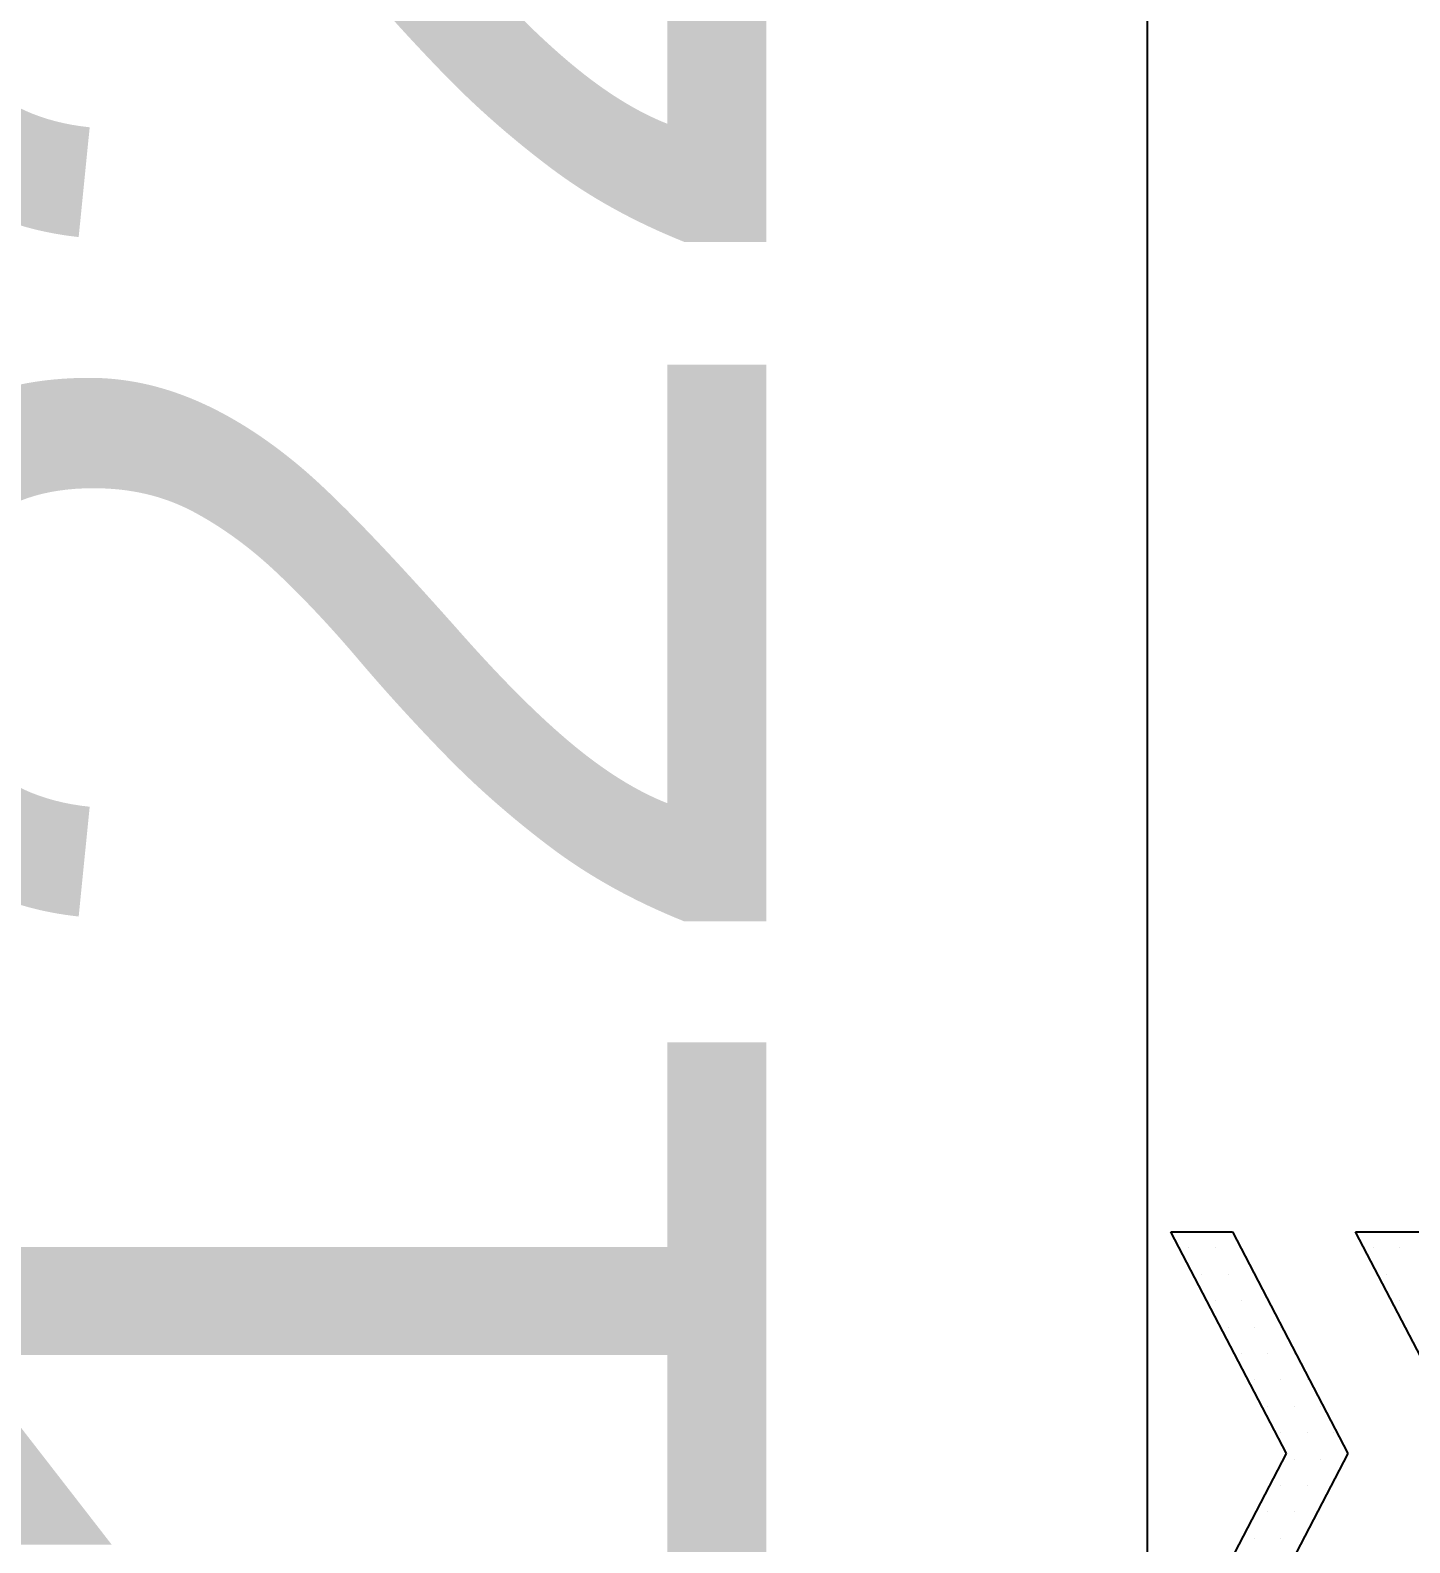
# Model space of a CAD drawing. Header units: millimetres. Extents: x 10462777 to 22643323, y 453826 to 1389191.
# Drawn here: x 11297235.4 to 11297499.8, y 581463.6 to 581753.3 of the extents above; entities that cross this region are included whole.
import ezdxf

# ---------------------------------------------------------------- set-up
doc = ezdxf.new("R2010")
doc.units = ezdxf.units.MM
doc.header["$LTSCALE"] = 200
doc.header["$MEASUREMENT"] = 0
doc.header["$PDMODE"] = 35
doc.header["$PDSIZE"] = -5
doc.linetypes.add('PHANTOM', pattern=[2.5, 1.25, -0.25, 0.25, -0.25, 0.25, -0.25])
doc.layers.get('0').update_dxf_attribs({"linetype": 'CONTINUOUS'})
doc.layers.get('DEFPOINTS').update_dxf_attribs({"linetype": 'CONTINUOUS'})
doc.layers.add('LAYOUT', color=8, linetype='CONTINUOUS', lineweight=25)
doc.styles.get("Standard").update_dxf_attribs({"font": 'SYMBOL'})
doc.dimstyles.new('DS ROBOTEC', dxfattribs={"dimscale": 0, "dimtxt": 2.5, "dimasz": 2.5, "dimexe": 0.3, "dimexo": 0.3, "dimgap": 0.5, "dimtad": 1, "dimzin": 9, "dimdsep": 46, "dimtxsty": 'Standard', "dimblk": 'OPEN', "dimcen": 0, "dimclrd": 4, "dimclre": 4, "dimclrt": 110, "dimazin": 2, "dimtm": 1.5, "dimtfac": 1, "dimtmove": 0, "dimatfit": 3, "dimldrblk": 'OPEN', "dimfxl": 1, "dimtfill": 1, "dimtolj": 1, "dimlwd": -1, "dimlwe": -1, "dimarcsym": 0})

# ---------------------------------------------------------------- blocks, each defined once
blk = doc.blocks.new('A$C7DA30AB0')
at = {"layer": 'LAYOUT', "color": 6, "linetype": 'PHANTOM'}
blk.add_circle((3030.45, 3025.99, 0), 2693.02, dxfattribs=at)
blk = doc.blocks.new('A$C201F74A5')
for p, q in [((0, -154.63), (17.33, -163.67)), ((17.33, -163.67), (17.33, -154.04)), ((0, -164.26), (-17.33, -173.29)), ((17.33, -173.29), (0, -164.26)), ((-17.33, -178.11), (0, -169.07)), ((0, -169.07), (17.33, -178.11)), ((17.33, -178.11), (17.33, -173.29))]:
    blk.add_line(p, q)
at = {"color": 3}
for p, q in [((11.95, -160.21), (11.95, -160.21)), ((16.07, -160.21), (16.07, -160.21)), ((14.01, -161.25), (14.01, -161.25)), ((16.07, -162.28), (16.07, -162.28)), ((1.63, -165.37), (1.63, -165.37)), ((-0.44, -166.41), (-0.44, -166.41)), ((3.69, -166.41), (3.69, -166.41)), ((-2.5, -167.44), (-2.5, -167.44)), ((1.63, -167.44), (1.63, -167.44)), ((5.75, -167.44), (5.75, -167.44)), ((-4.56, -168.47), (-4.56, -168.47)), ((-0.44, -168.47), (-0.44, -168.47)), ((3.69, -168.47), (3.69, -168.47)), ((7.82, -168.47), (7.82, -168.47)), ((-6.63, -169.5), (-6.63, -169.5)), ((-2.5, -169.5), (-2.5, -169.5)), ((1.63, -169.5), (1.63, -169.5)), ((5.75, -169.5), (5.75, -169.5)), ((9.88, -169.5), (9.88, -169.5)), ((-4.56, -170.53), (-4.56, -170.53)), ((3.69, -170.53), (3.69, -170.53)), ((7.82, -170.53), (7.82, -170.53)), ((11.95, -170.53), (11.95, -170.53)), ((-6.63, -171.56), (-6.63, -171.56)), ((5.75, -171.56), (5.75, -171.56)), ((7.82, -172.6), (7.82, -172.6)), ((9.88, -171.56), (9.88, -171.56)), ((11.95, -172.6), (11.95, -172.6)), ((14.01, -171.56), (14.01, -171.56)), ((9.88, -173.63), (9.88, -173.63)), ((14.01, -173.63), (14.01, -173.63)), ((11.95, -174.66), (11.95, -174.66)), ((16.07, -174.66), (16.07, -174.66)), ((14.01, -175.69), (14.01, -175.69)), ((16.07, -176.72), (16.07, -176.72))]:
    blk.add_line(p, q, dxfattribs=at)
blk = doc.blocks.new('_OPEN')
at = {"color": 0, "linetype": 'ByBlock'}
for p, q in [((-1, 0.1667), (0, 0)), ((0, 0), (-1, -0.1667)), ((0, 0), (-1, 0))]:
    blk.add_line(p, q, dxfattribs=at)
blk = doc.blocks.new('*D288')
at = {"color": 4, "linetype": 'ByBlock', "ltscale": 10, "transparency": 16777216}
for p, q in [((11297184.16, 582310.98), (11297470.5, 582310.98)), ((11297449.5, 581265.98), (11297449.5, 582135.98)), ((11297164.16, 581090.98), (11297470.5, 581090.98))]:
    blk.add_line(p, q, dxfattribs=at)
at = {"layer": 'DEFPOINTS', "color": 0, "ltscale": 10, "transparency": 16777216}
for p in [(11297163.16, 582310.98, 0), (11297449.5, 582310.98), (11297143.16, 581090.98, 0)]:
    blk.add_point(p, dxfattribs=at)
at = {"color": 4, "ltscale": 10, "transparency": 16777216, "xscale": 175, "yscale": 175, "zscale": 175}
for p, rotation in [((11297449.5, 582310.98), 90), ((11297449.5, 581090.98), 270)]:
    blk.add_blockref('_OPEN', p, dxfattribs=dict(at, rotation=rotation))
at = {"color": 110, "ltscale": 10, "transparency": 16777216, "insert": (11297290.23, 581700.98), "char_height": 175, "attachment_point": 5, "rotation": 90, "bg_fill": 3, "box_fill_scale": 1.25, "bg_fill_color": 256, "bg_fill_true_color": 13158600, "bg_fill_transparency": 0}
blk.add_mtext('\\A1;1220', dxfattribs=at)

msp = doc.modelspace()

# ---------------------------------------------------------------- block references
at = {"ltscale": 10}
msp.add_blockref('A$C7DA30AB0', (11294684.4077, 580408.4363, 0), dxfattribs=at)
at = {"color": 0, "xscale": -2.45, "yscale": 2.45, "zscale": 2.45, "rotation": 270}
msp.add_blockref('A$C201F74A5', (11297890.36812, 581480.68323, 0), dxfattribs=at)

# ---------------------------------------------------------------- next in the draw order: dimensions: what is measured, and where the dimension line sits
at = {"ltscale": 10}
dim = msp.add_linear_dim(base=(11297449.49939, 582310.97772, 0), p1=(11297143.16065, 581090.97772, 0), p2=(11297163.16065, 582310.97772, 0), angle=270, dimstyle='DS ROBOTEC', override={"dimscale": 70, "dimgap": 1, "dimarcsym": 1}, dxfattribs=at)
dim.commit()
dim.dimension.update_dxf_attribs({"geometry": '*D288', "text_midpoint": (11297290.23299, 581700.97772, 0)})

doc.saveas('drawing.dxf')
